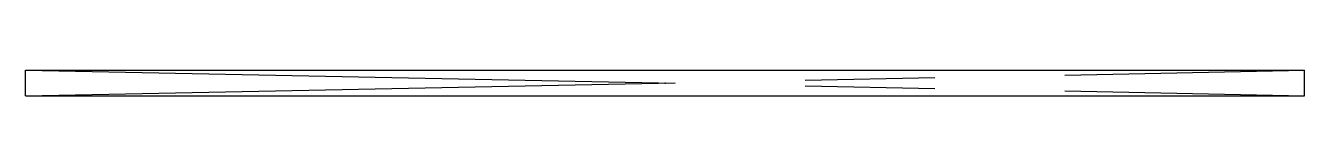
# Model space of a CAD drawing. Header units: millimetres. Extents: x -12.5 to 12.5, y -0.2 to 0.2.
import ezdxf

# ---------------------------------------------------------------- set-up
doc = ezdxf.new("R2010")
doc.units = ezdxf.units.MM
doc.header["$PDSIZE"] = -1
doc.linetypes.add('CENTERX2', pattern=[20.32, 12.7, -2.54, 2.54, -2.54])

msp = doc.modelspace()

# ---------------------------------------------------------------- linework, layer by layer
at = {"color": 7, "linetype": 'Continuous'}
for p, q in [((-12.5, -0.25), (-12.5, 0.25)), ((-12.5, 0.25), (12.5, 0.25)), ((12.5, -0.25), (12.5, 0.25)), ((-12.5, -0.25), (12.5, -0.25))]:
    msp.add_line(p, q, dxfattribs=at)
at = {"color": 7, "linetype": 'CENTERX2'}
for p, q in [((-12.5, -0.25), (12.5, 0.25)), ((-12.5, 0.25), (12.5, -0.25))]:
    msp.add_line(p, q, dxfattribs=at)
at = {"color": 7, "linetype": 'Continuous'}
msp.add_point((0, 0), dxfattribs=at)

doc.saveas('drawing.dxf')
